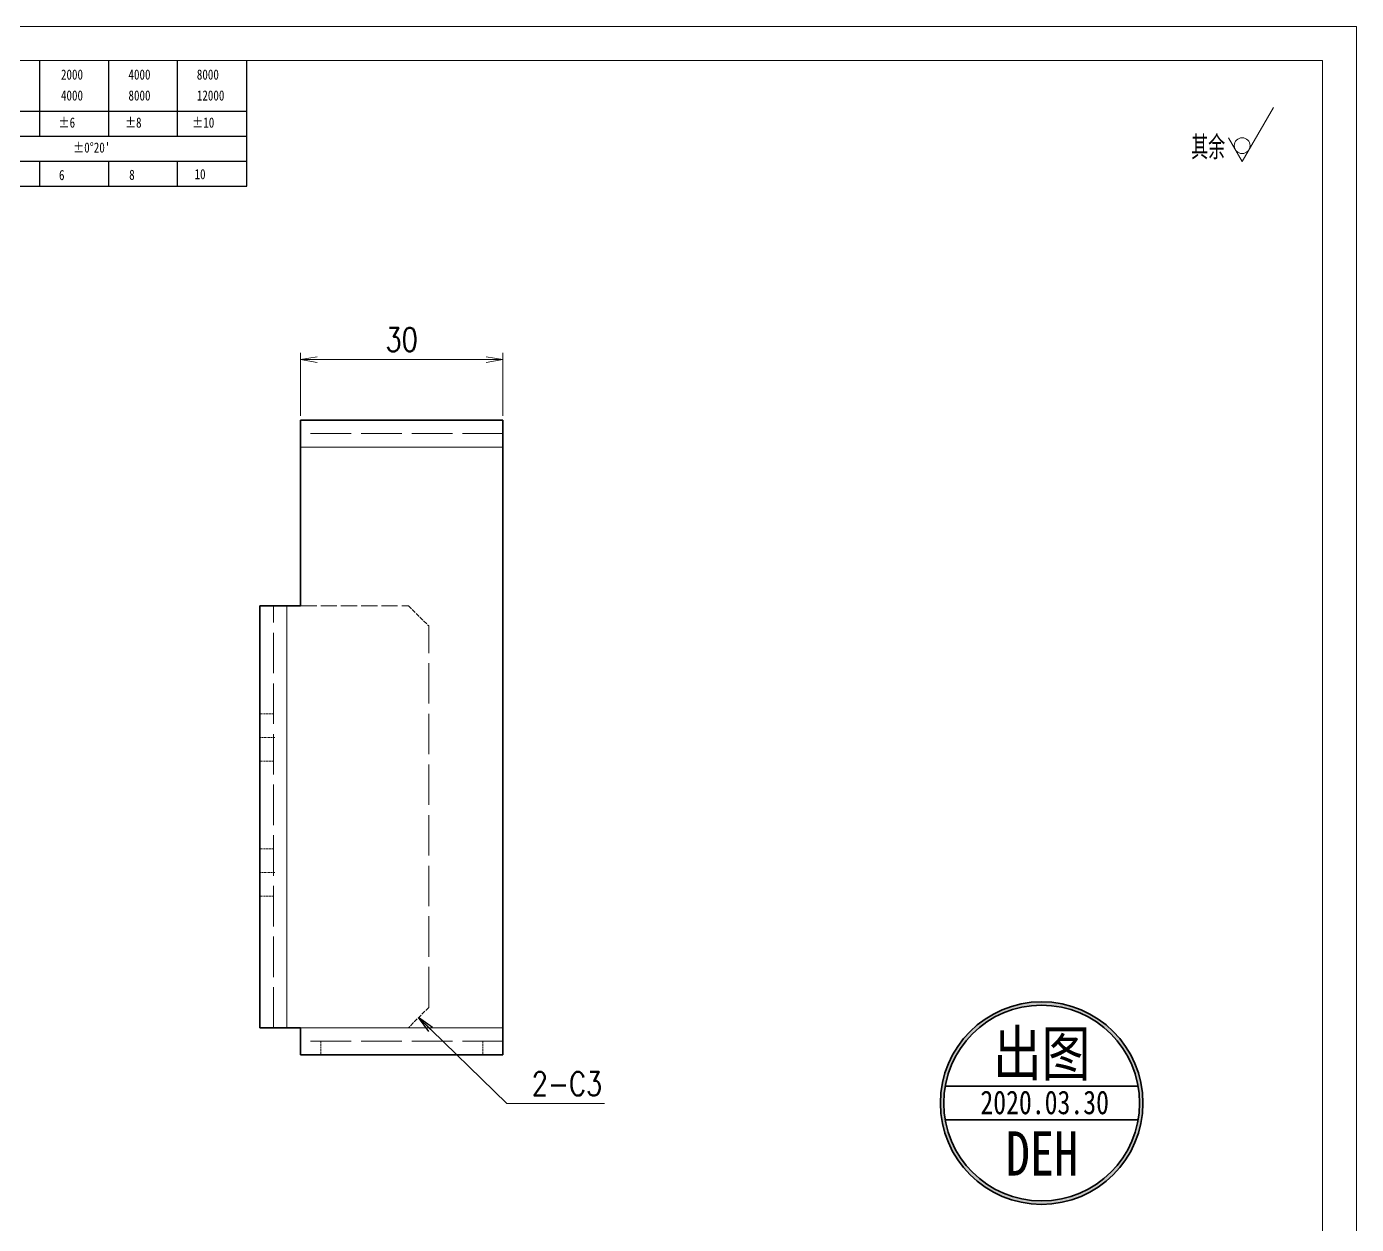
# Model space of a CAD drawing. Header units: millimetres. Extents: x 1333 to 359964, y -52803 to -5704.
# Drawn here: x 177405.9 to 177602.9, y -26282 to -26104.6 of the extents above; entities that cross this region are included whole.
import ezdxf
from ezdxf.enums import TextEntityAlignment as Align

# ---------------------------------------------------------------- set-up
doc = ezdxf.new("R2010")
doc.units = ezdxf.units.MM
doc.header["$LTSCALE"] = 0.5
for name, pattern in [('AM_ISO02W050x2', [3.75, 3, -0.75]), ('AM_ISO08W050x2', [9, 6, -0.75, 1.5, -0.75]), ('DASHDOT', [18.5, 12, -3, 0.5, -3]), ('DASHED', [15, 12, -3]), ('DOT2', [0.125, 0, -0.125])]:
    doc.linetypes.add(name, pattern=pattern)
for name, color, linetype, lineweight in [('中心线', 2, 'AM_ISO08W050x2', 18), ('印章专用-出图', 1, 'Continuous', 80), ('图框', 7, 'Continuous', 18), ('标注线', 3, 'Continuous', 18), ('粗实线', 7, 'Continuous', 35), ('虚线', 1, 'AM_ISO02W050x2', 18)]:
    doc.layers.add(name, color=color, linetype=linetype, lineweight=lineweight)
doc.layers.add('图\\M+19E79\\M+195B6\\M+18E9A', color=7, linetype='Continuous')
doc.layers.add('打印-禁用', color=7, linetype='Continuous', lineweight=15, plot=False)
doc.styles.add('DIM', font='romans.shx', dxfattribs={"width": 0.8, "bigfont": 'bigfont.shx'})
doc.styles.add('国标', font='simfang.ttf', dxfattribs={"width": 0.8})
doc.styles.add('机械长仿宋', font='gbenor.shx', dxfattribs={"height": 1, "bigfont": 'gbcbig.shx'})
doc.dimstyles.new('DEH 1-1', dxfattribs={"dimtxt": 3.5, "dimasz": 2.5, "dimexe": 1, "dimexo": 0.625, "dimgap": 1.2, "dimtad": 1, "dimtoh": 1, "dimdsep": 46, "dimtxsty": 'DIM', "dimblk": 'OPEN', "dimcen": 0, "dimclrd": 8, "dimclre": 8, "dimclrt": 2, "dimazin": 2, "dimtfac": 0.5, "dimtmove": 0, "dimatfit": 3, "dimldrblk": 'OPEN', "dimfxl": 0, "dimtolj": 2, "dimlwd": 18, "dimlwe": 18, "dimarcsym": 0})
doc.dimstyles.new('DEH 1-1$0', dxfattribs={"dimtxt": 3.5, "dimasz": 2.5, "dimexe": 1, "dimexo": 0.625, "dimgap": 1.2, "dimtad": 1, "dimzin": 9, "dimdsep": 46, "dimtxsty": 'DIM', "dimblk": 'OPEN', "dimcen": 0, "dimclrd": 8, "dimclre": 8, "dimclrt": 2, "dimazin": 2, "dimtfac": 0.5, "dimtmove": 0, "dimatfit": 3, "dimldrblk": 'OPEN', "dimfxl": 0, "dimtolj": 2, "dimlwd": 18, "dimlwe": 18, "dimarcsym": 0})

# ---------------------------------------------------------------- blocks, each defined once
blk = doc.blocks.new('GZDEH零件A3图框V01版')
at = {"layer": '图\\M+19E79\\M+195B6\\M+18E9A', "color": 9}
for p, q in [((3082.42, -1561.98), (3082.42, -1554.46)), ((3092.64, -1561.98), (3092.64, -1554.46)), ((3102.86, -1561.98), (3102.86, -1554.46)), ((3113.09, -1573.08), (3113.09, -1554.46)), ((2996.09, -1561.98), (3113.09, -1561.98)), ((3082.42, -1565.68), (3082.42, -1561.98)), ((3092.64, -1565.68), (3092.64, -1561.98)), ((3102.86, -1565.68), (3102.86, -1561.98)), ((2996.09, -1565.68), (3113.09, -1565.68)), ((2996.09, -1569.38), (3113.09, -1569.38)), ((3082.42, -1573.08), (3082.42, -1569.48)), ((3092.64, -1573.08), (3092.64, -1569.38)), ((3102.86, -1573.08), (3102.86, -1569.38)), ((2990.09, -1573.08), (3113.09, -1573.08))]:
    blk.add_line(p, q, dxfattribs=at)
at = {"layer": '图框', "linetype": 'Continuous'}
for p, q in [((3272.49, -1554.46), (2882.49, -1554.46)), ((3272.49, -1832.96), (3272.49, -1554.46))]:
    blk.add_line(p, q, dxfattribs=at)
at = {"layer": '打印-禁用', "linetype": 'Continuous'}
for p, q in [((3277.49, -1549.46), (2857.49, -1549.46)), ((3277.49, -1846.46), (3277.49, -1549.46))]:
    blk.add_line(p, q, dxfattribs=at)
at = {"layer": '图\\M+19E79\\M+195B6\\M+18E9A', "color": 9, "style": '国标', "width": 0.8}
for s, p in [('2000', (3085.57, -1557.31)), ('4000', (3095.57, -1557.31)), ('8000', (3105.7, -1557.31)), ('4000', (3085.57, -1560.41)), ('8000', (3095.57, -1560.41)), ('12000', (3105.7, -1560.41)), ('±6', (3085.22, -1564.42)), ('±8', (3095.06, -1564.42)), ('±10', (3105.02, -1564.42)), ("±0%%D20'", (3087.38, -1568.12)), ('6', (3085.28, -1572.19)), ('8', (3095.68, -1572.15)), ('10', (3105.36, -1572.06))]:
    blk.add_text(s, height=1.5, dxfattribs=at).set_placement(p)
blk = doc.blocks.new('DEH A3')
at = {"layer": '图框'}
blk.add_blockref('GZDEH零件A3图框V01版', (-2857.49, 1846.46), dxfattribs=at)
blk = doc.blocks.new('FINISHER_NON')
at = {"layer": '标注线'}
for p, q in [((0, 0), (4.62, 8)), ((-2.02, 3.5), (0, 0))]:
    blk.add_line(p, q, dxfattribs=at)
blk.add_circle((0, 2.33), 1.17, dxfattribs=at)
blk = doc.blocks.new('其余不去材料')
at = {"layer": '标注线'}
blk.add_blockref('FINISHER_NON', (0, 0), dxfattribs=at)
at = {"layer": '标注线', "color": 7, "linetype": 'DOT2', "style": '机械长仿宋'}
blk.add_text('其余', height=3.5, dxfattribs=at).set_placement((-7.56, 0.3))
blk = doc.blocks.new('_Open')
at = {"color": 0, "linetype": 'ByBlock', "lineweight": -2}
for p, q in [((-1, 0.167), (0, 0)), ((-1, -0.167), (0, 0)), ((0, 0), (-1, 0))]:
    blk.add_line(p, q, dxfattribs=at)
blk = doc.blocks.new('*D294')
at = {"layer": 'Defpoints', "color": 0, "transparency": 16777216}
for p in [(177476.46, -26153.86), (177446.46, -26162.83), (177476.46, -26162.83)]:
    blk.add_point(p, dxfattribs=at)
at = {"layer": '标注线', "color": 8, "lineweight": 18, "transparency": 16777216}
for p, q in [((177446.46, -26162.2), (177446.46, -26152.86)), ((177476.46, -26162.2), (177476.46, -26152.86)), ((177448.96, -26153.86), (177473.96, -26153.86))]:
    blk.add_line(p, q, dxfattribs=at)
at = {"layer": '标注线', "color": 8, "lineweight": 18, "transparency": 16777216, "xscale": 2.5, "yscale": 2.5, "zscale": 2.5, "rotation": 180}
blk.add_blockref('_Open', (177446.46, -26153.86), dxfattribs=at)
at = {"layer": '标注线', "color": 8, "lineweight": 18, "transparency": 16777216, "xscale": 2.5, "yscale": 2.5, "zscale": 2.5}
blk.add_blockref('_Open', (177476.46, -26153.86), dxfattribs=at)
at = {"layer": '标注线', "color": 2, "transparency": 16777216, "insert": (177461.46, -26150.91), "char_height": 3.5, "attachment_point": 5, "style": 'DIM'}
blk.add_mtext('\\A2;30', dxfattribs=at)
blk = doc.blocks.new('出图章')
at = {"layer": '印章专用-出图'}
h = blk.add_hatch(color=256, dxfattribs=at)
h.paths.add_polyline_path([(-15, 0, 1), (15, 0, 1)])
h.paths.add_polyline_path([(14.5, 0, -1), (-14.5, 0, -1)], flags=16)
h.paths.add_polyline_path([(-7.31, -12.35), (7.41, -12.35), (7.41, -2.73), (-7.31, -2.73)], flags=8)
at = {"layer": '印章专用-出图', "lineweight": 35}
for p, q in [((-14.28, 2.5), (14.28, 2.5)), ((-14.28, -2.5), (14.28, -2.5))]:
    blk.add_line(p, q, dxfattribs=at)
for radius in [15, 14.5]:
    blk.add_circle((0, 0), radius, dxfattribs=at)
at = {"layer": '印章专用-出图', "color": 4, "style": '国标', "width": 0.8}
blk.add_text('DEH', height=6.562, dxfattribs=at).set_placement((0.05, -10.74), align=Align.CENTER)
at = {"layer": '印章专用-出图', "color": 3, "style": '国标', "width": 0.8}
blk.add_attdef('出图', text='', height=6.6, dxfattribs=at).set_placement((0, 7.35), align=Align.MIDDLE_CENTER)
at = {"layer": '印章专用-出图', "color": 2, "style": '国标', "width": 0.8}
blk.add_attdef('XXXX.XX.XX', text='', height=3.5, dxfattribs=at).set_placement((0.45, 0.1), align=Align.MIDDLE_CENTER)
blk = doc.blocks.new('YZ-CT')
at = {"layer": '印章专用-出图'}
blk.add_blockref('出图章', (0.63, 0), dxfattribs=at).add_auto_attribs({'出图': '出图', 'XXXX.XX.XX': '2020.03.30'})

msp = doc.modelspace()

# ---------------------------------------------------------------- linework, layer by layer
at = {"color": 7, "lineweight": 13}
for p, q in [((177476.465, -26166.826), (177446.465, -26166.826)), ((177444.465, -26252.826), (177444.465, -26190.326)), ((177476.465, -26252.826), (177446.465, -26252.826))]:
    msp.add_line(p, q, dxfattribs=at)
at = {"layer": '中心线', "linetype": 'DASHDOT', "lineweight": 13, "ltscale": 0.060022}
msp.add_line((177442.662, -26209.826), (177440.262, -26209.826), dxfattribs=at)
at = {"layer": '中心线', "linetype": 'DASHDOT', "lineweight": 13, "ltscale": 0.060016}
msp.add_line((177442.662, -26229.826), (177440.262, -26229.826), dxfattribs=at)
at = {"layer": '粗实线', "lineweight": 35, "ltscale": 0.1}
for p, q in [((177446.464, -26162.826), (177446.464, -26166.826)), ((177476.464, -26166.826), (177476.464, -26162.826)), ((177446.464, -26252.826), (177446.464, -26256.826)), ((177476.464, -26256.826), (177476.464, -26252.826))]:
    msp.add_line(p, q, dxfattribs=at)
at = {"layer": '粗实线', "lineweight": 35}
for p, q in [((177476.464, -26162.826), (177446.464, -26162.826)), ((177446.465, -26190.326), (177446.465, -26166.826)), ((177476.465, -26252.826), (177476.465, -26166.826)), ((177440.464, -26252.826), (177440.464, -26190.326)), ((177476.464, -26256.826), (177446.464, -26256.826))]:
    msp.add_line(p, q, dxfattribs=at)
at = {"layer": '粗实线', "lineweight": 35, "ltscale": 0.100004}
for p, q in [((177444.465, -26190.326), (177440.464, -26190.326)), ((177444.465, -26252.826), (177440.464, -26252.826))]:
    msp.add_line(p, q, dxfattribs=at)
at = {"layer": '粗实线', "lineweight": 35, "ltscale": 0.05}
for p, q in [((177446.465, -26190.326), (177444.465, -26190.326)), ((177444.465, -26252.826), (177446.465, -26252.826))]:
    msp.add_line(p, q, dxfattribs=at)
at = {"layer": '虚线', "linetype": 'DASHED', "lineweight": 13}
for p, q in [((177476.464, -26164.826), (177446.464, -26164.826)), ((177476.464, -26166.826), (177446.464, -26166.826)), ((177442.464, -26252.826), (177442.464, -26190.326)), ((177444.462, -26252.826), (177444.462, -26190.326)), ((177444.462, -26252.826), (177444.462, -26190.326)), ((177444.464, -26252.826), (177444.464, -26190.326)), ((177465.462, -26249.826), (177465.462, -26193.326)), ((177476.464, -26252.826), (177446.464, -26252.826)), ((177476.464, -26254.826), (177446.464, -26254.826))]:
    msp.add_line(p, q, dxfattribs=at)
at = {"layer": '虚线', "linetype": 'DASHED', "lineweight": 13, "ltscale": 0.399927}
for p, q in [((177446.465, -26190.326), (177462.462, -26190.326)), ((177446.465, -26252.826), (177462.462, -26252.826))]:
    msp.add_line(p, q, dxfattribs=at)
at = {"layer": '虚线', "linetype": 'DASHED', "lineweight": 13, "ltscale": 0.106066}
for p, q in [((177462.462, -26190.326), (177465.462, -26193.326)), ((177465.462, -26249.826), (177462.462, -26252.826))]:
    msp.add_line(p, q, dxfattribs=at)
at = {"layer": '虚线', "linetype": 'DASHED', "lineweight": 13, "ltscale": 0.05}
for p, q in [((177442.462, -26206.326), (177440.462, -26206.326)), ((177442.462, -26213.326), (177440.462, -26213.326)), ((177442.462, -26226.326), (177440.462, -26226.326)), ((177442.462, -26233.326), (177440.462, -26233.326)), ((177449.462, -26254.826), (177449.462, -26256.826)), ((177473.462, -26254.826), (177473.462, -26256.826))]:
    msp.add_line(p, q, dxfattribs=at)
at = {"layer": '虚线', "linetype": 'DASHED', "lineweight": 13, "ltscale": 6.56761e-05}
msp.add_line((177440.462, -26252.826), (177440.464, -26252.826), dxfattribs=at)
at = {"layer": '虚线', "linetype": 'DASHED', "lineweight": 13, "ltscale": 6.67528e-05}
msp.add_line((177446.462, -26256.826), (177446.464, -26256.826), dxfattribs=at)

# ---------------------------------------------------------------- block references
at = {"layer": '印章专用-出图'}
msp.add_blockref('YZ-CT', (177555.638, -26263.986), dxfattribs=at)
at = {"layer": '图框'}
msp.add_blockref('DEH A3', (177182.9, -26401.55), dxfattribs=at)
at = {"layer": '标注线'}
msp.add_blockref('其余不去材料', (177585.982, -26124.514), dxfattribs=at)

# ---------------------------------------------------------------- texts
at = {"layer": '标注线', "color": 2, "insert": (177480.727, -26262.869), "char_height": 3.5, "attachment_point": 7, "style": 'DIM'}
msp.add_mtext('\\A2;2-C3', dxfattribs=at)

# ---------------------------------------------------------------- dimensions: what is measured, and where the dimension line sits
at = {"layer": '标注线'}
dim = msp.add_linear_dim(base=(177476.464, -26153.859), p1=(177446.464, -26162.826), p2=(177476.464, -26162.826), dimstyle='DEH 1-1$0', dxfattribs=at)
dim.commit()
dim.dimension.update_dxf_attribs({"geometry": '*D294', "text_midpoint": (177461.464, -26150.909)})

# ---------------------------------------------------------------- leaders
at = {"layer": '标注线', "annotation_type": 0, "has_hookline": 1, "hookline_direction": 0, "text_width": 10.8}
msp.add_leader([(177463.962, -26251.326), (177477.027, -26264.069), (177479.527, -26264.069)], dimstyle='DEH 1-1', override={"dimgap": 1.2, "dimtad": 1}, dxfattribs=at)

doc.saveas('drawing.dxf')
